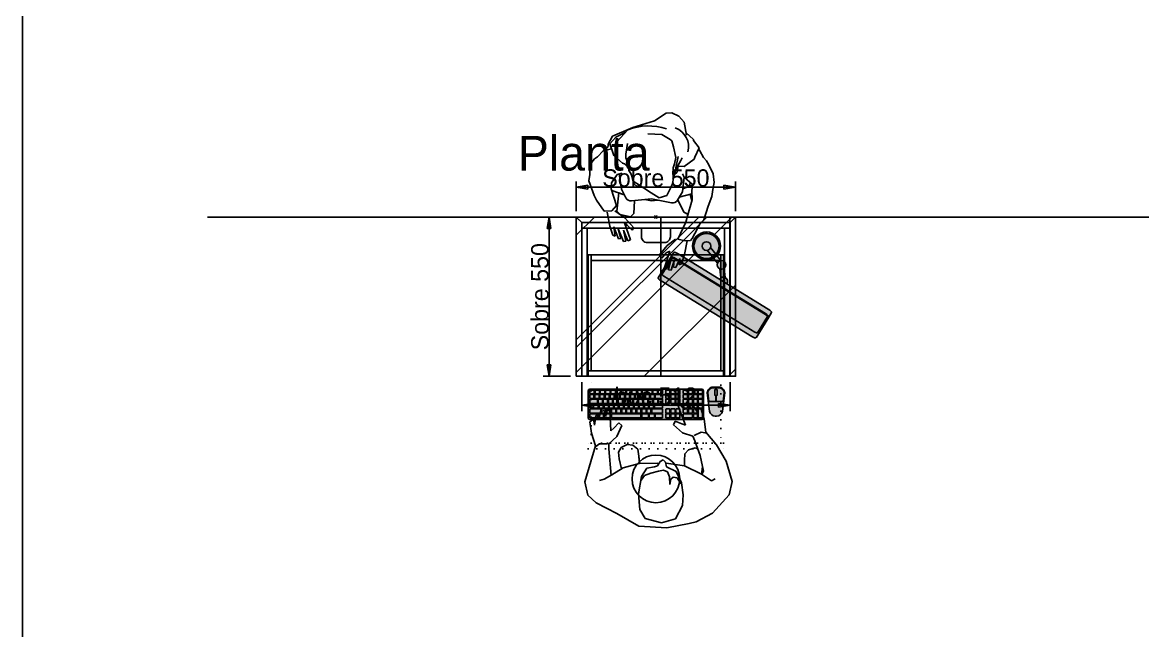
# Model space of a CAD drawing. Header units: millimetres. Extents: x -61063 to 17762, y -100319 to 2880.
# Drawn here: x -2420 to 1448, y -15426 to -13326 of the extents above; entities that cross this region are included whole.
import ezdxf

# ---------------------------------------------------------------- set-up
doc = ezdxf.new("R2010")
doc.units = ezdxf.units.MM
doc.header["$PDMODE"] = 35
doc.header["$PDSIZE"] = 5
doc.linetypes.add('Discontinua JB', pattern=[0.75, 0.5, -0.25])
doc.linetypes.add('Puntets JB', pattern=[3, 0, -3])
doc.layers.add('1001 concep color Blau Fosc', color=7, linetype='Continuous', true_color=0x003e84)
for name, color, linetype in [('Arturo', 8, 'Continuous'), ('Clotilde', 8, 'Continuous'), ('Cotas bloques dinámicos PM espacio', 10, 'Continuous'), ('Impresora Tiket JB', 8, 'Continuous'), ('Linea Capa Color 0000 JB', 7, 'Continuous'), ('Linea Capa Color 0008 Gris JB', 8, 'Continuous'), ('Linea Capa Color 0012 Vermell JB', 12, 'Continuous'), ('Linea Capa Color 0140 Blau Vidre JB', 140, 'Continuous'), ('Linea Capa Color 0202 Lila Parets JB', 202, 'Continuous')]:
    doc.layers.add(name, color=color, linetype=linetype)
doc.styles.add('Jordi Ava', font='Avant Garde MEdium BT.ttf')
doc.dimstyles.new('Jordi Ava 2015', dxfattribs={"dimtxt": 60, "dimasz": 40, "dimexe": 20, "dimexo": 20, "dimgap": 0.09, "dimtad": 1, "dimdec": 0, "dimzin": 0, "dimdsep": 46, "dimtxsty": 'Jordi Ava', "dimblk": 'CLOSED', "dimcen": 1.5, "dimclrd": 7, "dimclre": 7, "dimclrt": 256, "dimadec": 0, "dimazin": 0, "dimtfac": 0.05, "dimtdec": 0, "dimtofl": 0, "dimtmove": 0, "dimatfit": 3, "dimldrblk": 'CLOSED', "dimfxl": 90, "dimtolj": 1, "dimtzin": 0, "dimlwd": -1, "dimlwe": -1, "dimarcsym": 0})

# ---------------------------------------------------------------- blocks, each defined once
blk = doc.blocks.new('PM202309291349')
at = {"layer": 'Linea Capa Color 0012 Vermell JB', "ltscale": 50}
blk.add_point((2187.8, -5066.4), dxfattribs=at)
at = {"layer": 'Linea Capa Color 0202 Lila Parets JB', "ltscale": 10}
blk.add_line((7207.8, -5066.4), (639.3, -5066.4), dxfattribs=at)
blk.add_lwpolyline([(0, 0), (7902.9, 0), (7902.9, -7171.6), (0, -7171.6)], close=True, dxfattribs=at)
at = {"layer": '1001 concep color Blau Fosc', "ltscale": 10, "insert": (1711.2, -4785.9), "char_height": 120, "width": 2264.786, "attachment_point": 1, "style": 'Jordi Ava'}
blk.add_mtext('Planta', dxfattribs=at)
blk = doc.blocks.new('_Closed')
at = {"color": 0, "linetype": 'ByBlock', "lineweight": -2}
for p, q in [((-1, 0.167), (0, 0)), ((-1, 0.167), (-1, -0.167)), ((0, 0), (-1, -0.167)), ((0, 0), (-1, 0))]:
    blk.add_line(p, q, dxfattribs=at)
blk = doc.blocks.new('*D4033')
at = {"layer": 'Cotas bloques dinámicos PM espacio', "color": 7, "ltscale": 10, "transparency": 16777216}
for p, q in [((19, -20), (19, -120)), ((531, -20), (531, -120)), ((59, -100), (491, -100))]:
    blk.add_line(p, q, dxfattribs=at)
at = {"layer": 'Defpoints', "color": 0, "ltscale": 10, "transparency": 16777216}
for p in [(19, 0), (531, 0), (531, -100)]:
    blk.add_point(p, dxfattribs=at)
at = {"layer": 'Cotas bloques dinámicos PM espacio', "color": 7, "ltscale": 10, "transparency": 16777216, "xscale": 40, "yscale": 40, "zscale": 40, "rotation": 180}
blk.add_blockref('_Closed', (19, -100), dxfattribs=at)
at = {"layer": 'Cotas bloques dinámicos PM espacio', "color": 7, "ltscale": 10, "transparency": 16777216, "xscale": 40, "yscale": 40, "zscale": 40}
blk.add_blockref('_Closed', (531, -100), dxfattribs=at)
at = {"layer": 'Cotas bloques dinámicos PM espacio', "ltscale": 10, "transparency": 16777216, "insert": (275, -68.8), "char_height": 60, "attachment_point": 5, "style": 'Jordi Ava'}
blk.add_mtext('\\A1;buc 512', dxfattribs=at)
blk = doc.blocks.new('PM202307281031')
at = {"layer": 'Arturo'}
for p, q in [((58.5, 154.8, 0), (50.1, 150.3, 0)), ((73.1, 137.5, 0), (58.5, 154.8, 0)), ((80.2, 161, 0), (67.6, 157.8, 0)), ((67.6, 157.8, 0), (73.1, 137.5, 0)), ((94.1, 141.6, 0), (80.2, 161, 0)), ((-238.8, 85, 0), (-233.7, 117.9, 0)), ((-233.7, 117.9, 0), (-222.5, 120.4, 0)), ((-222.5, 120.4, 0), (-221.6, 109.3, 0)), ((-221.6, 109.3, 0), (-217, 132.7, 0)), ((-217, 132.7, 0), (-204.2, 135.1, 0)), ((-204.2, 135.1, 0), (-200.7, 114.4, 0)), ((-200.7, 114.4, 0), (-194.6, 136.1, 0)), ((-194.6, 136.1, 0), (-185.2, 135.6, 0)), ((-185.2, 135.6, 0), (-181.5, 65.7, 0)), ((50.1, 150.3, 0), (75.9, 85.3, 0)), ((101.6, 154.5, 0), (90.3, 152.1, 0)), ((90.3, 152.1, 0), (94.1, 141.6, 0)), ((120, 126.7, 0), (101.6, 154.5, 0)), ((128.7, 143.9, 0), (114.5, 147.1, 0)), ((114.5, 147.1, 0), (120, 126.7, 0)), ((140.3, 105.3, 0), (128.7, 143.9, 0)), ((-253.9, 97, 0), (-242.3, 105.8, 0)), ((-248.5, 57.1, 0), (-253.9, 97, 0)), ((-242.3, 105.8, 0), (-238.8, 85, 0)), ((-171.5, 74.6, 0), (-154.6, 92.5, 0)), ((-144.1, 84, 0), (-160.6, 45.4, 0)), ((-154.6, 92.5, 0), (-144.1, 84, 0)), ((40.2, 98.5, 0), (34.2, 86.3, 0)), ((34.2, 86.3, 0), (65.3, 58.2, 0)), ((63.1, 89.2, 0), (40.2, 98.5, 0)), ((75.9, 85.3, 0), (63.1, 89.2, 0)), ((146.5, 60.3, 0), (140.3, 105.3, 0)), ((-235.3, 13.6, 0), (-248.5, 57.1, 0)), ((-160.6, 45.4, 0), (-189.1, 20.3, 0)), ((-181.5, 65.7, 0), (-171.5, 74.6, 0)), ((65.3, 58.2, 0), (101.6, 47.1, 0)), ((101.6, 47.1, 0), (108.4, 31, 0)), ((130.2, 60.6, 0), (105.8, 49.3, 0)), ((150.1, 56.9, 0), (130.2, 60.6, 0)), ((183.6, 17.5, 0), (146.5, 60.3, 0)), ((-251.3, -40.8, 0), (-235.3, 13.6, 0)), ((-237.2, 9, 0), (-220.6, 20.6, 0)), ((-220.6, 20.6, 0), (-193.8, 20.6, 0)), ((-189.1, 20.3, 0), (-188.5, 2.9, 0)), ((-188.5, 2.9, 0), (-180.8, -88.4, 0)), ((-146.4, 7.8, 0), (-155.8, -8.2, 0)), ((-125, 18.2, 0), (-146.4, 7.8, 0)), ((-105.7, 15.7, 0), (-125, 18.2, 0)), ((-88.9, 1.8, 0), (-105.7, 15.7, 0)), ((-82.2, -47.8, 0), (-88.9, 1.8, 0)), ((86.3, 0.3, 0), (74.1, -13.6, 0)), ((109.4, 6.5, 0), (86.3, 0.3, 0)), ((108.4, 31, 0), (126.8, -20, 0)), ((108.4, 31, 0), (126.8, -20, 0)), ((118.3, 3.5, 0), (109.4, 6.5, 0)), ((183.6, 17.5, 0), (216.3, -39.4, 0)), ((-155.8, -8.2, 0), (-152.9, -31.1, 0)), ((-152.9, -31.1, 0), (-145.1, -65.9, 0)), ((-85.4, -24.2, 0), (-83.3, -47.8, 0)), ((-12, -40.1, 0), (-1.1, -34.9, 0)), ((-1.1, -34.9, 0), (6.8, -43.3, 0)), ((72.6, -36.7, 0), (72.4, -55.9, 0)), ((74.1, -13.6, 0), (72.6, -36.7, 0)), ((126.8, -20, 0), (137.8, -73.4, 0)), ((-271.4, -110.8, 0), (-251.3, -40.8, 0)), ((-178.2, -87, 0), (-139.8, -62.5, 0)), ((-139.8, -62.5, 0), (-84.1, -47.8, 0)), ((-84.1, -47.8, 0), (-19.9, -46.2, 0)), ((-75.8, -92.6, 0), (-57.7, -63.2, 0)), ((-57.7, -63.2, 0), (-30.5, -58.5, 0)), ((-17.8, -74, 0), (-43.4, -80.4, 0)), ((-30.5, -58.5, 0), (-20.4, -55.5, 0)), ((-20.4, -55.5, 0), (-12, -40.1, 0)), ((-0.1, -70.4, 0), (-17.8, -74, 0)), ((13.7, -76, 0), (-0.1, -70.4, 0)), ((6.8, -43.3, 0), (10.5, -58.4, 0)), ((9, -46.7, 0), (73.1, -56, 0)), ((10.5, -58.4, 0), (44.3, -75.2, 0)), ((20.6, -93.8, 0), (13.7, -76, 0)), ((44.3, -75.2, 0), (62, -113.7, 0)), ((130.7, -84.3, 0), (73.1, -56, 0)), ((134.8, -58.5, 0), (130.9, -84.4, 0)), ((137.8, -73.4, 0), (132.2, -85, 0)), ((236.8, -109.3, 0), (216.3, -39.4, 0)), ((-261.6, -157.2, 0), (-271.4, -110.8, 0)), ((-205.4, -101.9, 0), (-221.2, -106.5, 0)), ((-178.2, -87, 0), (-205.4, -101.9, 0)), ((-85.8, -152.2, 0), (-75.8, -92.6, 0)), ((-66.1, -88.5, 0), (-76.6, -105.3, 0)), ((-43.4, -80.4, 0), (-66.1, -88.5, 0)), ((22.2, -120.2, 0), (20.6, -93.8, 0)), ((24.8, -102, 0), (22.2, -120.2, 0)), ((33.2, -94.6, 0), (24.8, -102, 0)), ((47.2, -97, 0), (33.2, -94.6, 0)), ((60.3, -117.6, 0), (47.2, -97, 0)), ((62, -113.7, 0), (67.4, -155.2, 0)), ((130.7, -84.3, 0), (165.5, -107.5, 0)), ((165.5, -107.5, 0), (179, -100.4, 0)), ((227.3, -155.8, 0), (236.8, -109.3, 0)), ((-81.7, -206.7, 0), (-85.8, -152.2, 0)), ((-232.4, -182.8, 0), (-261.6, -157.2, 0)), ((-160.7, -220.3, 0), (-232.4, -182.8, 0)), ((65.1, -193, 0), (41.1, -238.5, 0)), ((67.4, -155.2, 0), (65.1, -193, 0)), ((227.3, -155.8, 0), (169.5, -218.7, 0)), ((-85.5, -263.5, 0), (-160.7, -220.3, 0)), ((-63, -237.9, 0), (-81.7, -206.7, 0)), ((169.5, -218.7, 0), (112.6, -248.9, 0)), ((11.1, -270.1, 0), (-85.5, -263.5, 0)), ((-6.6, -252.6, 0), (-63, -237.9, 0)), ((41.1, -238.5, 0), (-6.6, -252.6, 0)), ((88.5, -254.5, 0), (11.1, -270.1, 0)), ((112.6, -248.9, 0), (88.5, -254.5, 0))]:
    blk.add_line(p, q, dxfattribs=at)
blk = doc.blocks.new('PM202307281034')
at = {"layer": 'Clotilde'}
for p, q in [((-69.2, 168.5, 0), (-58.4, 201.7, 0)), ((-58.4, 201.7, 0), (-49.6, 200.3, 0)), ((-49.6, 200.3, 0), (-57.2, 167.5, 0)), ((-57.2, 167.5, 0), (-43, 199, 0)), ((-34.1, 195.9, 0), (-53.7, 136.8, 0)), ((-43, 199, 0), (-34.1, 195.9, 0)), ((-105, 147.6, 0), (-94.8, 179.5, 0)), ((-94.8, 179.5, 0), (-86.7, 183, 0)), ((-89, 162, 0), (-75.1, 192.3, 0)), ((-86.7, 183, 0), (-89, 162, 0)), ((-75.1, 192.3, 0), (-67, 191.3, 0)), ((-67, 191.3, 0), (-69.2, 168.5, 0)), ((-41.6, 142.6, 0), (-25.9, 160.3, 0)), ((-25.9, 160.3, 0), (-18.1, 149.2, 0)), ((-113.8, 100.1, 0), (-105, 147.6, 0)), ((-44.5, 116.6, 0), (-73.3, 95.2, 0)), ((-53.7, 136.8, 0), (-41.6, 142.6, 0)), ((-18.1, 149.2, 0), (-44.5, 116.6, 0)), ((-159.4, 40.5, 0), (-131.5, 93, 0)), ((-131.5, 93, 0), (-125.1, 99.5, 0)), ((-125.1, 99.5, 0), (-107.2, 100.5, 0)), ((-81.6, 94.8, 0), (-109.9, 36, 0)), ((-107.2, 100.5, 0), (-81.6, 94.8, 0)), ((91.2, 100.4), (82.3, 97.2)), ((82.3, 97.2), (102.4, 38.3)), ((105.7, 64.3), (91.2, 100.4)), ((106.5, 103.2), (97.7, 101.7)), ((97.7, 101.7), (105.7, 64.3)), ((124, 59.4), (106.5, 103.2)), ((123.3, 93.9), (115.2, 92.9)), ((115.2, 92.9), (124, 59.4)), ((138.9, 51.9), (123.3, 93.9)), ((143.1, 81.3), (135, 84.7)), ((135, 84.7), (138.9, 51.9)), ((153.5, 49.5), (143.1, 81.3)), ((-171, 27.7, 0), (-159.4, 40.5, 0)), ((75.9, 63.8), (70.5, 56)), ((70.5, 56), (101.1, 21.3)), ((92.9, 46.9), (75.9, 63.8)), ((102.4, 38.3), (92.9, 46.9)), ((162.8, 2.1), (153.5, 49.5)), ((-186.7, -19.6, 0), (-171, 27.7, 0)), ((-113.4, 18.4, 0), (-131.2, -40.6, 0)), ((-116.7, 9, 0), (-102, 1.3, 0)), ((-115.6, 8.4, 0), (-102, 1.3, 0)), ((-109.9, 36, 0), (-113.4, 18.4, 0)), ((-102, 1.3, 0), (-81.2, -40.9, 0)), ((68.1, -38.1, 0), (70, 5.9, 0)), ((68.1, -38.1, 0), (70, 5.9, 0)), ((70, 5.9, 0), (82, 17.7, 0)), ((70, 5.9, 0), (82, 17.7, 0)), ((82, 17.7, 0), (116.9, 9.9, 0)), ((82, 17.7, 0), (116.9, 9.9, 0)), ((101.1, 21.3), (135.9, -3)), ((116.9, 9.9, 0), (128.7, -2.1, 0)), ((116.9, 9.9, 0), (128.7, -2.1, 0)), ((-199.4, -52.4, 0), (-186.7, -19.6, 0)), ((-124.6, -60.2, 0), (-130.6, -38.6, 0)), ((-59.8, -30.9, 0), (8.7, -44.3, 0)), ((-13.1, -39.8, 0), (9, -38.1, 0)), ((8.7, -44.3, 0), (78.2, -37.1, 0)), ((9, -38.1, 0), (32.6, -41.8, 0)), ((128.7, -2.1, 0), (122.6, -65.2, 0)), ((128.7, -2.1, 0), (122.6, -65.2, 0)), ((130.4, -21.8, 0), (146.3, -2.9, 0)), ((148.2, -78.7, 0), (130.4, -21.8, 0)), ((146.3, -2.9, 0), (172.2, -1.9, 0)), ((172.2, -1.9, 0), (199.3, -40.2, 0)), ((-206.9, -101.1, 0), (-202.5, -76.2, 0)), ((-199.4, -52.4, 0), (-202.5, -76.2, 0)), ((-130, -72.4, 0), (-132.8, -94.3, 0)), ((-131.2, -40.6, 0), (-130, -72.4, 0)), ((-130.4, -61.8, 0), (-86.5, -49.7, 0)), ((-130, -72.4, 0), (-130, -72.4, 0)), ((-130, -72.4, 0), (-130, -72.4, 0)), ((-103.7, -118.9, 0), (-98.1, -68.6, 0)), ((-98.1, -68.6, 0), (-80.6, -40.1, 0)), ((-58.4, -86.2, 0), (-43.8, -56, 0)), ((-43.8, -56, 0), (-17, -47.5, 0)), ((-17, -47.5, 0), (10.5, -64.6, 0)), ((10.5, -64.6, 0), (60.1, -97.7, 0)), ((98.1, -48.1, 0), (113, -78, 0)), ((103.4, -58.6, 0), (146.7, -73.4, 0)), ((103.4, -58.6, 0), (122.6, -65.2, 0)), ((199.3, -40.2, 0), (207.3, -55.5, 0)), ((207.3, -55.5, 0), (225.1, -106.4, 0)), ((-203.2, -130.8, 0), (-206.9, -101.1, 0)), ((-132.8, -94.3, 0), (-103.7, -118.9, 0)), ((-122.9, -91.2, 0), (-131.5, -86.4, 0)), ((-124.3, -101.7, 0), (-122.9, -91.2, 0)), ((-122.9, -91.2, 0), (-116.5, -85.4, 0)), ((-116.5, -85.4, 0), (-101.3, -79.9, 0)), ((-116.5, -85.4, 0), (-101.3, -79.9, 0)), ((-66.8, -116.7, 0), (-63.2, -96.6, 0)), ((-63.2, -96.6, 0), (-58.4, -86.2, 0)), ((60.1, -97.7, 0), (73, -105.3, 0)), ((73, -105.3, 0), (76.6, -123.1, 0)), ((113, -78, 0), (121.2, -130.4, 0)), ((128.3, -129, 0), (147.3, -99.8, 0)), ((147.3, -99.8, 0), (148.2, -78.7, 0)), ((222.6, -128.8, 0), (225.1, -106.4, 0)), ((-188.6, -162.3, 0), (-203.2, -130.8, 0)), ((-103.7, -118.9, 0), (-97.4, -130.3, 0)), ((-91.5, -177.3, 0), (-73.6, -144.3, 0)), ((-83.3, -190.8, 0), (-74.5, -151.6, 0)), ((-82.7, -157.4, 0), (-78.2, -134.7, 0)), ((-78.2, -134.7, 0), (-71.8, -130.5, 0)), ((-74.5, -151.6, 0), (-71.8, -130.5, 0)), ((-71.8, -130.5, 0), (-66.8, -116.7, 0)), ((-70.7, -165, 0), (-65.7, -152, 0)), ((-67.2, -125.5, 0), (-66.8, -116.7, 0)), ((-64.7, -130, 0), (-67.2, -125.5, 0)), ((-65.7, -152, 0), (-64.7, -130, 0)), ((80.4, -132.1, 0), (76.6, -123.1, 0)), ((87.2, -142.1, 0), (80.4, -132.1, 0)), ((89.7, -165.1, 0), (87.2, -142.1, 0)), ((102.9, -165.7, 0), (87.9, -149.1, 0)), ((110.5, -133.4, 0), (128.3, -129, 0)), ((221.7, -153.2, 0), (215.1, -170.7, 0)), ((221.7, -153.2, 0), (222.6, -129.7, 0)), ((-180.7, -175.7, 0), (-188.6, -162.3, 0)), ((-170.5, -186.9, 0), (-180.7, -175.7, 0)), ((-157.4, -210.4, 0), (-170.5, -186.9, 0)), ((-155.2, -220.2, 0), (-140.5, -188.3, 0)), ((-140.5, -188.3, 0), (-137.6, -181.4, 0)), ((-137.6, -181.4, 0), (-103.8, -156.4, 0)), ((-103.8, -156.4, 0), (-82.7, -157.4, 0)), ((-96.3, -185.9, 0), (-91.5, -177.3, 0)), ((-74.3, -186.8, 0), (-70.7, -165, 0)), ((-67.2, -224.2, 0), (-74.3, -186.8, 0)), ((89.7, -165.1, 0), (98.4, -185.8, 0)), ((98.4, -185.8, 0), (97.9, -199, 0)), ((102.9, -165.7, 0), (109.8, -167.8, 0)), ((139.5, -193.8, 0), (109.8, -167.8, 0)), ((196.1, -189.3, 0), (175.8, -209.9, 0)), ((205.6, -182.4, 0), (196.1, -189.3, 0)), ((215.1, -170.7, 0), (205.6, -182.4, 0)), ((-153.3, -216.8, 0), (-157.4, -210.4, 0)), ((-136, -245.8, 0), (-155.2, -220.2, 0)), ((-61.1, -244.7, 0), (-67.2, -224.2, 0)), ((97.9, -199, 0), (91.8, -235.7, 0)), ((124.8, -226.6, 0), (128.5, -241.8, 0)), ((139.5, -193.8, 0), (141.8, -201, 0)), ((141.8, -201, 0), (153.6, -234.1, 0)), ((175.8, -209.9, 0), (147.7, -217.5, 0)), ((159.3, -224.7, 0), (158.9, -233.5, 0)), ((175.8, -209.9, 0), (159.3, -224.7, 0)), ((-135.3, -248.8, 0), (-136, -245.8, 0)), ((-109.6, -273.5, 0), (-135.3, -248.8, 0)), ((-111.1, -264.2, 0), (-103.6, -308.9, 0)), ((-55.1, -249.4, 0), (-61.1, -244.7, 0)), ((-26.8, -266.5, 0), (-55.1, -249.4, 0)), ((21.6, -268.7, 0), (-26.8, -266.5, 0)), ((73.5, -290.4, 0), (143.5, -261, 0)), ((128.5, -241.8, 0), (91.5, -282.4, 0)), ((99.8, -274, 0), (132.2, -257.8, 0)), ((132.2, -257.8, 0), (153.6, -234.1, 0)), ((158.9, -233.5, 0), (143.5, -261, 0)), ((-85.2, -330, 0), (-103.6, -308.9, 0)), ((73.5, -290.4, 0), (-0.7, -313.5, 0)), ((-61, -341.7, 0), (-85.2, -330, 0)), ((-41.6, -340.8, 0), (-61, -341.7, 0)), ((-0.7, -313.5, 0), (-41.6, -340.8, 0))]:
    blk.add_line(p, q, dxfattribs=at)
for centre, radius, start, end in [((-63.6, -50.5, 0), 20, 78.9566, 148.4768), ((80.2, -57, 0), 20, 26.3788, 95.8989), ((-50.1, -224.2, 0), 68.8, 165.4788, 250.626), ((19.8, -104.3, 0), 192, 251.0264, 291.9182)]:
    blk.add_arc(centre, radius, start, end, dxfattribs=at)
blk = doc.blocks.new('*D4034')
at = {"layer": 'Cotas bloques dinámicos PM espacio', "color": 7, "ltscale": 10, "transparency": 16777216}
for p, q in [((-20, 550), (-114, 550)), ((-94, 510), (-94, 40)), ((-20, 0), (-114, 0))]:
    blk.add_line(p, q, dxfattribs=at)
at = {"layer": 'Defpoints', "color": 0, "ltscale": 10, "transparency": 16777216}
for p in [(0, 550), (0, 0), (-94, 0)]:
    blk.add_point(p, dxfattribs=at)
at = {"layer": 'Cotas bloques dinámicos PM espacio', "color": 7, "ltscale": 10, "transparency": 16777216, "xscale": 40, "yscale": 40, "zscale": 40}
for p, rotation in [((-94, 550), 90), ((-94, 0), 270)]:
    blk.add_blockref('_Closed', p, dxfattribs=dict(at, rotation=rotation))
at = {"layer": 'Cotas bloques dinámicos PM espacio', "ltscale": 10, "transparency": 16777216, "insert": (-125.3, 275), "char_height": 60, "attachment_point": 5, "rotation": 90, "style": 'Jordi Ava'}
blk.add_mtext('\\A1;{\\C140;Sobre 550}', dxfattribs=at)
blk = doc.blocks.new('*D4035')
at = {"layer": 'Cotas bloques dinámicos PM espacio', "color": 7, "ltscale": 10, "transparency": 16777216}
for p, q in [((0, 570), (0, 673.3)), ((550, 570), (550, 673.3)), ((40, 653.3), (510, 653.3))]:
    blk.add_line(p, q, dxfattribs=at)
at = {"layer": 'Defpoints', "color": 0, "ltscale": 10, "transparency": 16777216}
for p in [(550, 653.3), (0, 550), (550, 550)]:
    blk.add_point(p, dxfattribs=at)
at = {"layer": 'Cotas bloques dinámicos PM espacio', "color": 7, "ltscale": 10, "transparency": 16777216, "xscale": 40, "yscale": 40, "zscale": 40, "rotation": 180}
blk.add_blockref('_Closed', (0, 653.3), dxfattribs=at)
at = {"layer": 'Cotas bloques dinámicos PM espacio', "color": 7, "ltscale": 10, "transparency": 16777216, "xscale": 40, "yscale": 40, "zscale": 40}
blk.add_blockref('_Closed', (550, 653.3), dxfattribs=at)
at = {"layer": 'Cotas bloques dinámicos PM espacio', "ltscale": 10, "transparency": 16777216, "insert": (275, 684.5), "char_height": 60, "attachment_point": 5, "style": 'Jordi Ava'}
blk.add_mtext('\\A1;{\\C140;Sobre 550}', dxfattribs=at)
blk = doc.blocks.new('PM202401094722')
at = {"layer": 'Linea Capa Color 0000 JB', "ltscale": 50}
h = blk.add_hatch(color=255, dxfattribs=at)
h.dxf.hatch_style = 1
edge = h.paths.add_edge_path()
edge.add_line((295.5, -74.1), (128.2, -74.1))
edge.add_arc((113.2, -74.1), 15, 0, 97.5814)
edge.add_line((111.3, -59.2), (92, -34.2))
edge.add_arc((78.1, -28.4), 15, 337.5814, 489.9904)
edge.add_line((68.4, -16.9), (42.8, -7.6))
edge.add_arc((0, 0), 43.5, 349.9186, 690.0622)
edge.add_line((37.7, -21.7), (63.3, -31))
edge.add_arc((78.1, -28.4), 15, 189.9904, 277.5814)
edge.add_line((80.1, -43.3), (99.4, -68.4))
edge.add_arc((113.2, -74.1), 15, 157.5814, 180)
edge.add_line((98.2, -74.1), (-69.1, -74.1))
edge.add_ellipse((-69.1, -78.2), major_axis=(-15.6, 0), ratio=0.260994, start_angle=-90, end_angle=0)
edge.add_line((-84.7, -78.2), (-84.7, -180.7))
edge.add_ellipse((-70.2, -180.7), major_axis=(-14.5, 0), ratio=0.280083, start_angle=0, end_angle=90.0021)
edge.add_line((-70.2, -184.7), (296.2, -184.7))
edge.add_ellipse((296.6, -180.7), major_axis=(14.5, 0), ratio=0.280083, start_angle=268.2724, end_angle=360)
edge.add_line((311.2, -180.7), (311.2, -78.2))
edge.add_ellipse((295.5, -78.2), major_axis=(15.6, 0), ratio=0.260994, start_angle=360, end_angle=450)
at = {"layer": 'Linea Capa Color 0008 Gris JB'}
for p, q in [((295.5, -74.1), (-69.1, -74.1)), ((-84.7, -78.2), (-84.7, -96.8)), ((-84.7, -96.8), (-84.7, -180.7)), ((-79.9, -163.5), (-79.9, -97.9)), ((-70.2, -95.2), (296.6, -95.2)), ((295.5, -92.7), (-69.1, -92.7)), ((306.3, -163.5), (306.3, -97.9)), ((311.2, -78.2), (311.2, -96.8)), ((311.2, -96.8), (311.2, -180.7)), ((297.3, -166.1), (-70.8, -166.1)), ((-70.2, -184.7), (296.2, -184.7))]:
    blk.add_line(p, q, dxfattribs=at)
for points in [[(68.4, -16.9), (14.8, 2.6)], [(9.6, -11.5), (63.3, -31)], [(92, -34.2), (111.3, -59.2)], [(99.4, -68.4), (80.1, -43.3)]]:
    blk.add_lwpolyline(points, dxfattribs=at)
for centre, radius in [((0, 0), 43.5), ((0, 0), 15), ((78.1, -28.4), 15)]:
    blk.add_circle(centre, radius, dxfattribs=at)
for centre, radius, start, end in [((0, 0), 43.5, 349.9186, 330.0622), ((113.2, -74.1), 15, 0, 180)]:
    blk.add_arc(centre, radius, start, end, dxfattribs=at)
for centre, major_axis, ratio, start_param, end_param in [((-69.1, -78.2), (-15.6, 0), 0.260994, 4.712389, 6.283185), ((-69.1, -96.8), (-15.6, 0), 0.260994, 4.712389, 6.283185), ((-70.2, -97.9), (-9.68, 0), 0.280083, 4.712389, 6.283185), ((-70.2, -180.7), (-14.5, 0), 0.280083, 0, 1.570832), ((-70.8, -163.5), (-9.02, 0), 0.29004, 0, 1.570796)]:
    blk.add_ellipse(centre, major_axis=major_axis, ratio=ratio, start_param=start_param, end_param=end_param, dxfattribs=at)
at = {"layer": 'Linea Capa Color 0008 Gris JB', "extrusion": (0, 0, -1)}
for centre, major_axis, ratio, start_param, end_param in [((295.5, -78.2), (15.6, 0), 0.260994, 4.712389, 6.283185), ((295.5, -96.8), (15.6, 0), 0.260994, 4.712389, 6.283185), ((296.6, -97.9), (9.68, 0), 0.280083, 4.712389, 6.283185), ((296.6, -180.7), (14.5, 0), 0.280083, 0, 1.600948), ((297.3, -163.5), (9.02, 0), 0.29004, 0, 1.570796)]:
    blk.add_ellipse(centre, major_axis=major_axis, ratio=ratio, start_param=start_param, end_param=end_param, dxfattribs=at)
at = {"layer": 'Linea Capa Color 0140 Blau Vidre JB', "ltscale": 50}
blk.add_circle((0, 0), 48.5, dxfattribs=at)
blk = doc.blocks.new('PM202401301635')
at = {"layer": 'Linea Capa Color 0008 Gris JB', "ltscale": 10}
h = blk.add_hatch(color=256, dxfattribs=at)
h.set_gradient(color1=(255, 255, 255), tint=1)
edge = h.paths.add_edge_path()
edge.add_arc((157.1, 99.4), 6.02, 0.2651, 90.2627)
edge.add_line((157.1, 105.4), (-229.9, 105.4))
edge.add_arc((-229.9, 99.4), 6.06, 89.9111, 174.6784)
edge.add_line((-236, 99.9), (-236, 6))
edge.add_arc((-229.9, 6), 6.02, 180.2651, 270.2627)
edge.add_line((-229.9, 0), (157.1, 0))
edge.add_arc((157.1, 6), 6.02, 269.7373, 359.7349)
edge.add_line((163.1, 6), (163.1, 99.5))
edge = h.paths.add_edge_path()
edge.add_line((203.6, 12.2), (208.3, 12.2))
edge.add_arc((208.3, 32.2), 20, 270, 352.875)
edge.add_line((228.1, 29.7), (236, 92.2))
edge.add_arc((216, 92.2), 20, 0, 90)
edge.add_line((216, 112.2), (196, 112.2))
edge.add_arc((196, 92.2), 20, 90, 180)
edge.add_line((176, 92.2), (183.8, 29.7))
edge.add_arc((203.6, 32.2), 20, 187.125, 270)
at = {"layer": 'Impresora Tiket JB'}
for points in [[(163.1, 99.5, 0.414201), (157.1, 105.4), (-229.9, 105.4, 0.38771), (-236, 99.9), (-236, 6, 0.414201), (-229.9, 0), (157.1, 0, 0.414201), (163.1, 6)], [(-214.2, 100.3, 0.450069), (-215.4, 101.5), (-228.7, 101.5, 0.45007), (-229.9, 100.3), (-229.9, 91, 0.411174), (-228.7, 89.5), (-215.4, 89.5, 0.411173), (-214.2, 91)], [(-215.4, 85.9, 0.414201), (-216.6, 87.1), (-228.7, 87.1, 0.414201), (-229.9, 85.9), (-229.9, 74, 0.414188), (-228.7, 72.8), (-216.6, 72.8, 0.414201), (-215.4, 74)], [(-197.9, 85.9, 0.414201), (-199.1, 87.1), (-211.2, 87.1, 0.414201), (-212.4, 85.9), (-212.4, 74, 0.414188), (-211.2, 72.8), (-199.1, 72.8, 0.414201), (-197.9, 74)], [(-196, 100.3, 0.450069), (-197.3, 101.5), (-210.6, 101.5, 0.45007), (-211.8, 100.3), (-211.8, 91, 0.411174), (-210.6, 89.5), (-197.3, 89.5, 0.411173), (-196, 91)], [(-180.3, 85.9, 0.414201), (-181.5, 87.1), (-193.6, 87.1, 0.414201), (-194.8, 85.9), (-194.8, 74, 0.414188), (-193.6, 72.8), (-181.5, 72.8, 0.414201), (-180.3, 74)], [(-177.9, 100.3, 0.450069), (-179.1, 101.5), (-192.4, 101.5, 0.45007), (-193.6, 100.3), (-193.6, 91, 0.411174), (-192.4, 89.5), (-179.1, 89.5, 0.411173), (-177.9, 91)], [(-162.8, 85.9, 0.414201), (-164, 87.1), (-176.1, 87.1, 0.414201), (-177.3, 85.9), (-177.3, 74, 0.414188), (-176.1, 72.8), (-164, 72.8, 0.414201), (-162.8, 74)], [(-159.8, 100.3, 0.450069), (-161, 101.5), (-174.3, 101.5, 0.45007), (-175.5, 100.3), (-175.5, 91, 0.411174), (-174.3, 89.5), (-161, 89.5, 0.411173), (-159.8, 91)], [(-145.3, 85.9, 0.414201), (-146.5, 87.1), (-158.6, 87.1, 0.414201), (-159.8, 85.9), (-159.8, 74, 0.414188), (-158.6, 72.8), (-146.5, 72.8, 0.414201), (-145.3, 74)], [(-141.6, 100.3, 0.450069), (-142.8, 101.5), (-156.1, 101.5, 0.45007), (-157.3, 100.3), (-157.3, 91, 0.411174), (-156.1, 89.5), (-142.8, 89.5, 0.411173), (-141.6, 91)], [(-127.7, 85.9, 0.414201), (-128.9, 87.1), (-141, 87.1, 0.414201), (-142.2, 85.9), (-142.2, 74, 0.414188), (-141, 72.8), (-128.9, 72.8, 0.414201), (-127.7, 74)], [(-123.5, 100.3, 0.450069), (-124.7, 101.5), (-138, 101.5, 0.45007), (-139.2, 100.3), (-139.2, 91, 0.411174), (-138, 89.5), (-124.7, 89.5, 0.411173), (-123.5, 91)], [(-110.2, 85.9, 0.414201), (-111.4, 87.1), (-123.5, 87.1, 0.414201), (-124.7, 85.9), (-124.7, 74, 0.414188), (-123.5, 72.8), (-111.4, 72.8, 0.414201), (-110.2, 74)], [(-105.3, 100.3, 0.450069), (-106.6, 101.5), (-119.9, 101.5, 0.45007), (-121.1, 100.3), (-121.1, 91, 0.411174), (-119.9, 89.5), (-106.6, 89.5, 0.411173), (-105.3, 91)], [(-92.7, 85.9, 0.414201), (-93.9, 87.1), (-106, 87.1, 0.414201), (-107.2, 85.9), (-107.2, 74, 0.414188), (-106, 72.8), (-93.9, 72.8, 0.414201), (-92.7, 74)], [(-87.2, 100.3, 0.450069), (-88.4, 101.5), (-101.7, 101.5, 0.45007), (-102.9, 100.3), (-102.9, 91, 0.411174), (-101.7, 89.5), (-88.4, 89.5, 0.411173), (-87.2, 91)], [(-75.1, 85.9, 0.414201), (-76.3, 87.1), (-88.4, 87.1, 0.414201), (-89.6, 85.9), (-89.6, 74, 0.414188), (-88.4, 72.8), (-76.3, 72.8, 0.414201), (-75.1, 74)], [(-69.1, 100.3, 0.450069), (-70.3, 101.5), (-83.6, 101.5, 0.45007), (-84.8, 100.3), (-84.8, 91, 0.411174), (-83.6, 89.5), (-70.3, 89.5, 0.411173), (-69.1, 91)], [(-58.2, 85.9, 0.414201), (-59.4, 87.1), (-71.5, 87.1, 0.414201), (-72.7, 85.9), (-72.7, 74, 0.414188), (-71.5, 72.8), (-59.4, 72.8, 0.414201), (-58.2, 74)], [(-50.9, 100.3, 0.450069), (-52.1, 101.5), (-65.4, 101.5, 0.45007), (-66.7, 100.3), (-66.7, 91, 0.411174), (-65.4, 89.5), (-52.1, 89.5, 0.411173), (-50.9, 91)], [(-40.7, 85.9, 0.414201), (-41.9, 87.1), (-54, 87.1, 0.414201), (-55.2, 85.9), (-55.2, 74, 0.414188), (-54, 72.8), (-41.9, 72.8, 0.414201), (-40.7, 74)], [(-32.8, 100.3, 0.450069), (-34, 101.5), (-47.3, 101.5, 0.45007), (-48.5, 100.3), (-48.5, 91, 0.411174), (-47.3, 89.5), (-34, 89.5, 0.411173), (-32.8, 91)], [(-23.1, 85.9, 0.414201), (-24.3, 87.1), (-36.4, 87.1, 0.414201), (-37.6, 85.9), (-37.6, 74, 0.414188), (-36.4, 72.8), (-24.3, 72.8, 0.414201), (-23.1, 74)], [(-14.7, 100.3, 0.450069), (-15.9, 101.5), (-29.2, 101.5, 0.45007), (-30.4, 100.3), (-30.4, 91, 0.411174), (-29.2, 89.5), (-15.9, 89.5, 0.411173), (-14.7, 91)], [(-6.2, 85.9, 0.414201), (-7.4, 87.1), (-19.5, 87.1, 0.414201), (-20.7, 85.9), (-20.7, 74, 0.414188), (-19.5, 72.8), (-7.4, 72.8, 0.414201), (-6.2, 74)], [(3.5, 100.3, 0.450069), (2.3, 101.5), (-11, 101.5, 0.45007), (-12.2, 100.3), (-12.2, 91, 0.411174), (-11, 89.5), (2.3, 89.5, 0.411173), (3.5, 91)], [(21.6, 85.9, 0.414201), (20.4, 87.1), (-2.6, 87.1, 0.414201), (-3.8, 85.9), (-3.8, 74, 0.414188), (-2.6, 72.8), (20.4, 72.8, 0.414201), (21.6, 74)], [(21.6, 100.3, 0.450069), (20.4, 101.5), (7.1, 101.5, 0.45007), (5.9, 100.3), (5.9, 91, 0.411174), (7.1, 89.5), (20.4, 89.5, 0.411173), (21.6, 91)], [(47, 100.3, 0.450069), (45.8, 101.5), (33.7, 101.5, 0.45007), (32.5, 100.3), (32.5, 91, 0.411174), (33.7, 89.5), (45.8, 89.5, 0.411173), (47, 91)], [(47, 85.9, 0.414201), (45.8, 87.1), (33.7, 87.1, 0.414201), (32.5, 85.9), (32.5, 74, 0.414188), (33.7, 72.8), (45.8, 72.8, 0.414201), (47, 74)], [(64.6, 100.3, 0.450069), (63.3, 101.5), (51.3, 101.5, 0.45007), (50, 100.3), (50, 91, 0.411174), (51.3, 89.5), (63.3, 89.5, 0.411173), (64.6, 91)], [(64.6, 85.9, 0.414201), (63.3, 87.1), (51.3, 87.1, 0.414201), (50, 85.9), (50, 74, 0.414188), (51.3, 72.8), (63.3, 72.8, 0.414201), (64.6, 74)], [(81.5, 100.3, 0.450069), (80.3, 101.5), (68.2, 101.5, 0.45007), (67, 100.3), (67, 91, 0.411174), (68.2, 89.5), (80.3, 89.5, 0.411173), (81.5, 91)], [(81.5, 85.9, 0.414201), (80.3, 87.1), (68.2, 87.1, 0.414201), (67, 85.9), (67, 74, 0.414188), (68.2, 72.8), (80.3, 72.8, 0.414201), (81.5, 74)], [(107.5, 100.3, 0.450069), (106.3, 101.5), (94.2, 101.5, 0.45007), (93, 100.3), (93, 91, 0.411174), (94.2, 89.5), (106.3, 89.5, 0.411173), (107.5, 91)], [(107.5, 85.9, 0.414201), (106.3, 87.1), (94.2, 87.1, 0.414201), (93, 85.9), (93, 74, 0.414188), (94.2, 72.8), (106.3, 72.8, 0.414201), (107.5, 74)], [(125, 100.3, 0.450069), (123.8, 101.5), (111.7, 101.5, 0.45007), (110.5, 100.3), (110.5, 91, 0.411174), (111.7, 89.5), (123.8, 89.5, 0.411173), (125, 91)], [(125, 85.9, 0.414201), (123.8, 87.1), (111.7, 87.1, 0.414201), (110.5, 85.9), (110.5, 74, 0.414188), (111.7, 72.8), (123.8, 72.8, 0.414201), (125, 74)], [(142.6, 100.3, 0.450069), (141.3, 101.5), (129.3, 101.5, 0.45007), (128, 100.3), (128, 91, 0.411174), (129.3, 89.5), (141.3, 89.5, 0.411173), (142.6, 91)], [(142.6, 85.9, 0.414201), (141.3, 87.1), (129.3, 87.1, 0.414201), (128, 85.9), (128, 74, 0.414188), (129.3, 72.8), (141.3, 72.8, 0.414201), (142.6, 74)], [(159.5, 100.3, 0.450069), (158.3, 101.5), (146.2, 101.5, 0.45007), (145, 100.3), (145, 91, 0.411174), (146.2, 89.5), (158.3, 89.5, 0.411173), (159.5, 91)], [(159.5, 85.9, 0.414201), (158.3, 87.1), (146.2, 87.1, 0.414201), (145, 85.9), (145, 74, 0.414188), (146.2, 72.8), (158.3, 72.8, 0.414201), (159.5, 74)], [(203.6, 12.2), (208.3, 12.2, 0.378242), (228.1, 29.7), (236, 92.2, 0.414214), (216, 112.2), (196, 112.2, 0.414214), (176, 92.2), (183.8, 29.7, 0.378242)], [(201.5, 100.2, -0.350001), (205, 104.6), (205, 110.2), (196, 110.2, 0.412242), (178, 92.3), (181.7, 62.2), (205, 62.2), (205, 82.8, -0.350001), (201.5, 87.2)], [(209.5, 100.2, 1), (202.5, 100.2), (202.5, 87.2, 1), (209.5, 87.2)], [(234, 92.3, 0.412242), (216, 110.2), (207, 110.2), (207, 104.6, -0.350001), (210.5, 100.2), (210.5, 87.2, -0.350001), (207, 82.8), (207, 62.2), (230.2, 62.2)], [(-203.8, 69.2, 0.414201), (-205.1, 70.4), (-228.7, 70.4, 0.414201), (-229.9, 69.2), (-229.9, 57.2, 0.414188), (-228.7, 56), (-205.1, 56, 0.414201), (-203.8, 57.2)], [(-200.9, 52.4, 0.414201), (-202.1, 53.6), (-228.7, 53.6, 0.414201), (-229.9, 52.4), (-229.9, 40.4, 0.414188), (-228.7, 39.2), (-202.1, 39.2, 0.414201), (-200.9, 40.4)], [(-186.3, 69.2, 0.414201), (-187.5, 70.4), (-199.6, 70.4, 0.414201), (-200.8, 69.2), (-200.8, 57.2, 0.414188), (-199.6, 56), (-187.5, 56, 0.414201), (-186.3, 57.2)], [(-183.3, 52.4, 0.414201), (-184.6, 53.6), (-196.7, 53.6, 0.414201), (-197.9, 52.4), (-197.9, 40.4, 0.414188), (-196.7, 39.2), (-184.6, 39.2, 0.414201), (-183.3, 40.4)], [(-168.8, 69.2, 0.414201), (-170, 70.4), (-182.1, 70.4, 0.414201), (-183.3, 69.2), (-183.3, 57.2, 0.414188), (-182.1, 56), (-170, 56, 0.414201), (-168.8, 57.2)], [(-165.8, 52.4, 0.414201), (-167, 53.6), (-179.1, 53.6, 0.414201), (-180.3, 52.4), (-180.3, 40.4, 0.414188), (-179.1, 39.2), (-167, 39.2, 0.414201), (-165.8, 40.4)], [(-151.2, 69.2, 0.414201), (-152.5, 70.4), (-164.5, 70.4, 0.414201), (-165.8, 69.2), (-165.8, 57.2, 0.414188), (-164.5, 56), (-152.5, 56, 0.414201), (-151.2, 57.2)], [(-148.3, 52.4, 0.414201), (-149.5, 53.6), (-161.6, 53.6, 0.414201), (-162.8, 52.4), (-162.8, 40.4, 0.414188), (-161.6, 39.2), (-149.5, 39.2, 0.414201), (-148.3, 40.4)], [(-134.3, 69.2, 0.414201), (-135.5, 70.4), (-147.6, 70.4, 0.414201), (-148.8, 69.2), (-148.8, 57.2, 0.414188), (-147.6, 56), (-135.5, 56, 0.414201), (-134.3, 57.2)], [(-131.3, 52.4, 0.414201), (-132.6, 53.6), (-144.7, 53.6, 0.414201), (-145.9, 52.4), (-145.9, 40.4, 0.414188), (-144.7, 39.2), (-132.6, 39.2, 0.414201), (-131.3, 40.4)], [(-116.8, 69.2, 0.414201), (-118, 70.4), (-130.1, 70.4, 0.414201), (-131.3, 69.2), (-131.3, 57.2, 0.414188), (-130.1, 56), (-118, 56, 0.414201), (-116.8, 57.2)], [(-113.8, 52.4, 0.414201), (-115, 53.6), (-127.1, 53.6, 0.414201), (-128.3, 52.4), (-128.3, 40.4, 0.414188), (-127.1, 39.2), (-115, 39.2, 0.414201), (-113.8, 40.4)], [(-99.2, 69.2, 0.414201), (-100.5, 70.4), (-112.5, 70.4, 0.414201), (-113.8, 69.2), (-113.8, 57.2, 0.414188), (-112.5, 56), (-100.5, 56, 0.414201), (-99.2, 57.2)], [(-96.9, 52.4, 0.414201), (-98.1, 53.6), (-110.2, 53.6, 0.414201), (-111.4, 52.4), (-111.4, 40.4, 0.414188), (-110.2, 39.2), (-98.1, 39.2, 0.414201), (-96.9, 40.4)], [(-82.3, 69.2, 0.414201), (-83.5, 70.4), (-95.6, 70.4, 0.414201), (-96.8, 69.2), (-96.8, 57.2, 0.414188), (-95.6, 56), (-83.5, 56, 0.414201), (-82.3, 57.2)], [(-79.3, 52.4, 0.414201), (-80.6, 53.6), (-92.7, 53.6, 0.414201), (-93.9, 52.4), (-93.9, 40.4, 0.414188), (-92.7, 39.2), (-80.6, 39.2, 0.414201), (-79.3, 40.4)], [(-64.8, 69.2, 0.414201), (-66, 70.4), (-78.1, 70.4, 0.414201), (-79.3, 69.2), (-79.3, 57.2, 0.414188), (-78.1, 56), (-66, 56, 0.414201), (-64.8, 57.2)], [(-61.8, 52.4, 0.414201), (-63, 53.6), (-75.1, 53.6, 0.414201), (-76.3, 52.4), (-76.3, 40.4, 0.414188), (-75.1, 39.2), (-63, 39.2, 0.414201), (-61.8, 40.4)], [(-47.2, 69.2, 0.414201), (-48.5, 70.4), (-60.5, 70.4, 0.414201), (-61.8, 69.2), (-61.8, 57.2, 0.414188), (-60.5, 56), (-48.5, 56, 0.414201), (-47.2, 57.2)], [(-44.3, 52.4, 0.414201), (-45.5, 53.6), (-57.6, 53.6, 0.414201), (-58.8, 52.4), (-58.8, 40.4, 0.414188), (-57.6, 39.2), (-45.5, 39.2, 0.414201), (-44.3, 40.4)], [(-29.7, 69.2, 0.414201), (-30.9, 70.4), (-43, 70.4, 0.414201), (-44.2, 69.2), (-44.2, 57.2, 0.414188), (-43, 56), (-30.9, 56, 0.414201), (-29.7, 57.2)], [(-26.7, 52.4, 0.414201), (-28, 53.6), (-40, 53.6, 0.414201), (-41.3, 52.4), (-41.3, 40.4, 0.414188), (-40, 39.2), (-28, 39.2, 0.414201), (-26.7, 40.4)], [(-12.8, 69.2, 0.414201), (-14, 70.4), (-26.1, 70.4, 0.414201), (-27.3, 69.2), (-27.3, 57.2, 0.414188), (-26.1, 56), (-14, 56, 0.414201), (-12.8, 57.2)], [(-9.8, 52.4, 0.414201), (-11, 53.6), (-23.1, 53.6, 0.414201), (-24.3, 52.4), (-24.3, 40.4, 0.414188), (-23.1, 39.2), (-11, 39.2, 0.414201), (-9.8, 40.4)], [(4.8, 69.2, 0.414201), (3.5, 70.4), (-8.5, 70.4, 0.414201), (-9.8, 69.2), (-9.8, 57.2, 0.414188), (-8.5, 56), (3.5, 56, 0.414201), (4.8, 57.2)], [(21.6, 52.4, 0.414201), (20.4, 53.6), (-5.6, 53.6, 0.414201), (-6.8, 52.4), (-6.8, 40.4, 0.414188), (-5.6, 39.2), (20.4, 39.2, 0.414201), (21.6, 40.4)], [(21.7, 69.2, 0.414201), (20.5, 70.4), (8.4, 70.4, 0.414201), (7.2, 69.2), (7.2, 57.2, 0.414188), (8.4, 56), (20.5, 56, 0.414201), (21.7, 57.2)], [(47, 69.2, 0.414201), (45.8, 70.4), (33.7, 70.4, 0.414201), (32.5, 69.2), (32.5, 57.2, 0.414188), (33.7, 56), (45.8, 56, 0.414201), (47, 57.2)], [(64.6, 69.2, 0.414201), (63.3, 70.4), (51.3, 70.4, 0.414201), (50, 69.2), (50, 57.2, 0.414188), (51.3, 56), (63.3, 56, 0.414201), (64.6, 57.2)], [(81.5, 69.2, 0.414201), (80.2, 70.4), (68.2, 70.4, 0.414201), (66.9, 69.2), (66.9, 57.2, 0.414188), (68.2, 56), (80.2, 56, 0.414201), (81.5, 57.2)], [(107.5, 69.2, 0.414201), (106.3, 70.4), (94.2, 70.4, 0.414201), (93, 69.2), (93, 57.2, 0.414188), (94.2, 56), (106.3, 56, 0.414201), (107.5, 57.2)], [(107.5, 52.4, 0.414201), (106.3, 53.6), (94.2, 53.6, 0.414201), (93, 52.4), (93, 40.4, 0.414188), (94.2, 39.2), (106.3, 39.2, 0.414201), (107.5, 40.4)], [(125, 69.2, 0.414201), (123.8, 70.4), (111.7, 70.4, 0.414201), (110.5, 69.2), (110.5, 57.2, 0.414188), (111.7, 56), (123.8, 56, 0.414201), (125, 57.2)], [(125, 52.4, 0.414201), (123.8, 53.6), (111.7, 53.6, 0.414201), (110.5, 52.4), (110.5, 40.4, 0.414188), (111.7, 39.2), (123.8, 39.2, 0.414201), (125, 40.4)], [(142.6, 69.2, 0.414201), (141.3, 70.4), (129.3, 70.4, 0.414201), (128, 69.2), (128, 57.2, 0.414188), (129.3, 56), (141.3, 56, 0.414201), (142.6, 57.2)], [(142.6, 52.4, 0.414201), (141.3, 53.6), (129.3, 53.6, 0.414201), (128, 52.4), (128, 40.4, 0.414188), (129.3, 39.2), (141.3, 39.2, 0.414201), (142.6, 40.4)], [(159.5, 69.2, 0.414201), (158.3, 70.4), (146.2, 70.4, 0.414201), (145, 69.2), (145, 57.2, 0.414188), (146.2, 56), (158.3, 56, 0.414201), (159.5, 57.2)], [(159.5, 52.4, 0.414201), (158.3, 53.6), (146.2, 53.6, 0.414201), (145, 52.4), (145, 40.4, 0.414188), (146.2, 39.2), (158.3, 39.2, 0.414201), (159.5, 40.4)], [(-192.1, 35.6, 0.414201), (-193.3, 36.8), (-228.7, 36.8, 0.414201), (-229.9, 35.6), (-229.9, 23.6, 0.414188), (-228.7, 22.4), (-193.3, 22.4, 0.414201), (-192.1, 23.6)], [(-203.8, 18.8, 0.414201), (-205.1, 20), (-228.7, 20, 0.414201), (-229.9, 18.8), (-229.9, 6.9, 0.414188), (-228.7, 5.7), (-205.1, 5.7, 0.414201), (-203.8, 6.9)], [(-183, 18.8, 0.414201), (-184.3, 20), (-200.2, 20, 0.414201), (-201.4, 18.8), (-201.4, 6.9, 0.414188), (-200.2, 5.7), (-184.3, 5.7, 0.414201), (-183, 6.9)], [(-174.6, 35.6, 0.414201), (-175.8, 36.8), (-187.9, 36.8, 0.414201), (-189.1, 35.6), (-189.1, 23.6, 0.414188), (-187.9, 22.4), (-175.8, 22.4, 0.414201), (-174.6, 23.6)], [(-157.1, 18.8, 0.414201), (-158.3, 20), (-179.4, 20, 0.414201), (-180.6, 18.8), (-180.6, 6.9, 0.414188), (-179.4, 5.7), (-158.3, 5.7, 0.414201), (-157.1, 6.9)], [(-157, 35.6, 0.414201), (-158.3, 36.8), (-170.3, 36.8, 0.414201), (-171.6, 35.6), (-171.6, 23.6, 0.414188), (-170.3, 22.4), (-158.3, 22.4, 0.414201), (-157, 23.6)], [(-140.1, 35.6, 0.414201), (-141.3, 36.8), (-153.4, 36.8, 0.414201), (-154.6, 35.6), (-154.6, 23.6, 0.414188), (-153.4, 22.4), (-141.3, 22.4, 0.414201), (-140.1, 23.6)], [(-53, 18.8, 0.414201), (-54.3, 20), (-153.4, 20, 0.414201), (-154.6, 18.8), (-154.6, 6.9, 0.414188), (-153.4, 5.7), (-54.3, 5.7, 0.414201), (-53, 6.9)], [(-122.6, 35.6, 0.414201), (-123.8, 36.8), (-135.9, 36.8, 0.414201), (-137.1, 35.6), (-137.1, 23.6, 0.414188), (-135.9, 22.4), (-123.8, 22.4, 0.414201), (-122.6, 23.6)], [(-105, 35.6, 0.414201), (-106.3, 36.8), (-118.3, 36.8, 0.414201), (-119.6, 35.6), (-119.6, 23.6, 0.414188), (-118.3, 22.4), (-106.3, 22.4, 0.414201), (-105, 23.6)], [(-88.1, 35.6, 0.414201), (-89.3, 36.8), (-101.4, 36.8, 0.414201), (-102.6, 35.6), (-102.6, 23.6, 0.414188), (-101.4, 22.4), (-89.3, 22.4, 0.414201), (-88.1, 23.6)], [(-70.6, 35.6, 0.414201), (-71.8, 36.8), (-83.9, 36.8, 0.414201), (-85.1, 35.6), (-85.1, 23.6, 0.414188), (-83.9, 22.4), (-71.8, 22.4, 0.414201), (-70.6, 23.6)], [(-53, 35.6, 0.414201), (-54.3, 36.8), (-66.3, 36.8, 0.414201), (-67.6, 35.6), (-67.6, 23.6, 0.414188), (-66.3, 22.4), (-54.3, 22.4, 0.414201), (-53, 23.6)], [(-27.1, 18.8, 0.414201), (-28.3, 20), (-49.4, 20, 0.414201), (-50.6, 18.8), (-50.6, 6.9, 0.414188), (-49.4, 5.7), (-28.3, 5.7, 0.414201), (-27.1, 6.9)], [(-35.5, 35.6, 0.414201), (-36.7, 36.8), (-48.8, 36.8, 0.414201), (-50, 35.6), (-50, 23.6, 0.414188), (-48.8, 22.4), (-36.7, 22.4, 0.414201), (-35.5, 23.6)], [(-18.6, 35.6, 0.414201), (-19.8, 36.8), (-31.9, 36.8, 0.414201), (-33.1, 35.6), (-33.1, 23.6, 0.414188), (-31.9, 22.4), (-19.8, 22.4, 0.414201), (-18.6, 23.6)], [(-6.3, 18.8, 0.414201), (-7.5, 20), (-23.5, 20, 0.414201), (-24.7, 18.8), (-24.7, 6.9, 0.414188), (-23.5, 5.7), (-7.5, 5.7, 0.414201), (-6.3, 6.9)], [(21.6, 35.6, 0.414201), (20.4, 36.8), (-14.3, 36.8, 0.414201), (-15.6, 35.6), (-15.6, 23.6, 0.414188), (-14.3, 22.4), (20.4, 22.4, 0.414201), (21.6, 23.6)], [(21.6, 18.8, 0.414201), (20.4, 20), (-3.2, 20, 0.414201), (-4.4, 18.8), (-4.4, 6.9, 0.414188), (-3.2, 5.7), (20.4, 5.7, 0.414201), (21.6, 6.9)], [(47, 35.6, 0.414201), (45.8, 36.8), (33.7, 36.8, 0.414201), (32.5, 35.6), (32.5, 23.6, 0.414188), (33.7, 22.4), (45.8, 22.4, 0.414201), (47, 23.6)], [(47, 18.8, 0.414201), (45.8, 20), (33.7, 20, 0.414201), (32.5, 18.8), (32.5, 6.9, 0.414188), (33.7, 5.7), (45.8, 5.7, 0.414201), (47, 6.9)], [(64.6, 35.6, 0.414201), (63.3, 36.8), (51.3, 36.8, 0.414201), (50, 35.6), (50, 23.6, 0.414188), (51.3, 22.4), (63.3, 22.4, 0.414201), (64.6, 23.6)], [(64.6, 18.8, 0.414201), (63.3, 20), (51.3, 20, 0.414201), (50, 18.8), (50, 6.9, 0.414188), (51.3, 5.7), (63.3, 5.7, 0.414201), (64.6, 6.9)], [(81.5, 35.6, 0.414201), (80.3, 36.8), (68.2, 36.8, 0.414201), (67, 35.6), (67, 23.6, 0.414188), (68.2, 22.4), (80.3, 22.4, 0.414201), (81.5, 23.6)], [(81.5, 18.8, 0.414201), (80.3, 20), (68.2, 20, 0.414201), (67, 18.8), (67, 6.9, 0.414188), (68.2, 5.7), (80.3, 5.7, 0.414201), (81.5, 6.9)], [(107.5, 35.6, 0.414201), (106.3, 36.8), (94.2, 36.8, 0.414201), (93, 35.6), (93, 23.6, 0.414188), (94.2, 22.4), (106.3, 22.4, 0.414201), (107.5, 23.6)], [(125, 18.8, 0.414201), (123.8, 20), (94.2, 20, 0.414201), (93, 18.8), (93, 6.9, 0.414188), (94.2, 5.7), (123.8, 5.7, 0.414201), (125, 6.9)], [(125, 35.6, 0.414201), (123.8, 36.8), (111.7, 36.8, 0.414201), (110.5, 35.6), (110.5, 23.6, 0.414188), (111.7, 22.4), (123.8, 22.4, 0.414201), (125, 23.6)], [(142.6, 35.6, 0.414201), (141.3, 36.8), (129.3, 36.8, 0.414201), (128, 35.6), (128, 23.6, 0.414188), (129.3, 22.4), (141.3, 22.4, 0.414201), (142.6, 23.6)], [(142.6, 18.8, 0.414201), (141.3, 20), (129.3, 20, 0.414201), (128, 18.8), (128, 6.9, 0.414188), (129.3, 5.7), (141.3, 5.7, 0.414201), (142.6, 6.9)], [(159.5, 35.6, 0.414201), (158.3, 36.8), (146.2, 36.8, 0.414201), (145, 35.6), (145, 6.9, 0.414188), (146.2, 5.7), (158.3, 5.7, 0.414201), (159.5, 6.9)]]:
    blk.add_lwpolyline(points, format="xyb", close=True, dxfattribs=at)
blk = doc.blocks.new('PM202401161207')
at = {"layer": 'Linea Capa Color 0140 Blau Vidre JB', "ltscale": 50}
h = blk.add_hatch(dxfattribs=at)
h.set_pattern_fill('AR-RROOF', color=256, scale=15, angle=45, style=0)
h.set_pattern_definition([(45, (-232445.04, -33101.13), (323.2892, 862.1046), [5715, -762, 1905, -381]), (45, (-232221.43, -32608.1), (-627.7199, 88.9045), [1143, -125.73, 2286, -285.75]), (45, (-232539.33, -32737.43), (1220.4168, 1581.4231), [3048, -533.4, 1524, -381])])
edge = h.paths.add_edge_path(flags=16)
edge.add_arc((450, 450), 48.5, 0, 360)
h.paths.add_polyline_path([(0, 0), (550, 0), (550, 550), (0, 550)])
at = {"layer": 'Cotas bloques dinámicos PM espacio', "ltscale": 10}
blk.add_circle((275, -354.2), 82.4, dxfattribs=at)
at = {"layer": 'Linea Capa Color 0000 JB', "linetype": 'Discontinua JB', "ltscale": 50}
for points in [[(0, 0), (19, 0), (19, 531), (0, 550)], [(550, 550), (0, 550), (19, 531), (531, 531)], [(550, 0), (531, 0), (531, 531), (550, 550)]]:
    blk.add_lwpolyline(points, close=True, dxfattribs=at)
at = {"layer": 'Linea Capa Color 0000 JB', "ltscale": 50}
blk.add_lwpolyline([(292, 0), (530, 0), (530, 550), (292, 550)], close=True, dxfattribs=at)
at = {"layer": 'Linea Capa Color 0000 JB'}
for points in [[(531, 531), (19, 531), (19, 512), (531, 512)], [(19, 0), (531, 0), (531, 531), (19, 531)], [(38, 512), (19, 512), (19, 0), (38, 0)], [(531, 512), (512, 512), (512, 0), (531, 0)], [(509, 19), (41, 19), (41, 0), (509, 0)]]:
    blk.add_lwpolyline(points, close=True, dxfattribs=at)
blk.add_lwpolyline([(245, 462), (305, 462, 0.414214), (325, 482), (325, 512), (225, 512), (225, 482, 0.414214)], format="xyb", close=True, dxfattribs=at)
at = {"layer": 'Linea Capa Color 0000 JB', "ltscale": 10}
for points in [[(51, 400), (499, 400), (499, 419), (51, 419)], [(51, 19), (499, 19), (499, 400), (51, 400)]]:
    blk.add_lwpolyline(points, close=True, dxfattribs=at)
at = {"layer": 'Linea Capa Color 0000 JB', "linetype": 'Puntets JB', "ltscale": 10}
for points in [[(499, -231), (51, -231), (51, 0), (499, 0)], [(41, -250), (509, -250), (509, -231), (41, -231)]]:
    blk.add_lwpolyline(points, close=True, dxfattribs=at)
at = {"layer": 'Linea Capa Color 0008 Gris JB', "ltscale": 10}
for points in [[(41, 19), (51, 19), (51, 419), (41, 419)], [(509, 19), (499, 19), (499, 419), (509, 419)]]:
    blk.add_lwpolyline(points, close=True, dxfattribs=at)
at = {"layer": 'Linea Capa Color 0140 Blau Vidre JB', "ltscale": 50}
blk.add_lwpolyline([(0, 0), (550, 0), (550, 550), (0, 550)], close=True, dxfattribs=at)
blk.add_circle((450, 450), 48.5, dxfattribs=at)
at = {"lineweight": 13, "ltscale": 10, "rotation": 180}
blk.add_blockref('PM202307281034', (269.1, 568.5), dxfattribs=at)
at = {"lineweight": 13, "ltscale": 10}
blk.add_blockref('PM202307281031', (301.3, -253.7), dxfattribs=at)
at = {"layer": 'Linea Capa Color 0000 JB', "rotation": 328.4805582461166}
blk.add_blockref('PM202401094722', (450, 450), dxfattribs=at)
at = {"layer": 'Linea Capa Color 0000 JB', "ltscale": 10}
blk.add_blockref('PM202401301635', (276.6, -149.5), dxfattribs=at)
at = {"layer": 'Cotas bloques dinámicos PM espacio', "ltscale": 10}
for base, p1, p2, text, picture, middle in [((550, 653.3), (0, 550), (550, 550), '{\\C140;Sobre <>}', '*D4035', (275, 684.5)), ((531, -100), (19, 0), (531, 0), 'buc <>', '*D4033', (275, -68.8))]:
    dim = blk.add_linear_dim(base=base, p1=p1, p2=p2, text=text, dimstyle='Jordi Ava 2015', dxfattribs=at)
    dim.commit()
    dim.dimension.update_dxf_attribs({"geometry": picture, "text_midpoint": middle})
dim = blk.add_linear_dim(base=(-94, 0), p1=(0, 550), p2=(0, 0), angle=90, text='{\\C140;Sobre <>}', dimstyle='Jordi Ava 2015', dxfattribs=at)
dim.commit()
dim.dimension.update_dxf_attribs({"geometry": '*D4034', "text_midpoint": (-125.3, 275)})
blk = doc.blocks.new('PM202401161213')
at = {"layer": 'Linea Capa Color 0000 JB'}
blk.add_blockref('PM202401161207', (0, 0), dxfattribs=at)

msp = doc.modelspace()

# ---------------------------------------------------------------- block references
at = {"layer": 'Linea Capa Color 0000 JB'}
for name, p in [('PM202309291349', (-2420.5, -8931.5)), ('PM202401161213', (-507.7, -14547.9))]:
    msp.add_blockref(name, p, dxfattribs=at)

doc.saveas('drawing.dxf')
